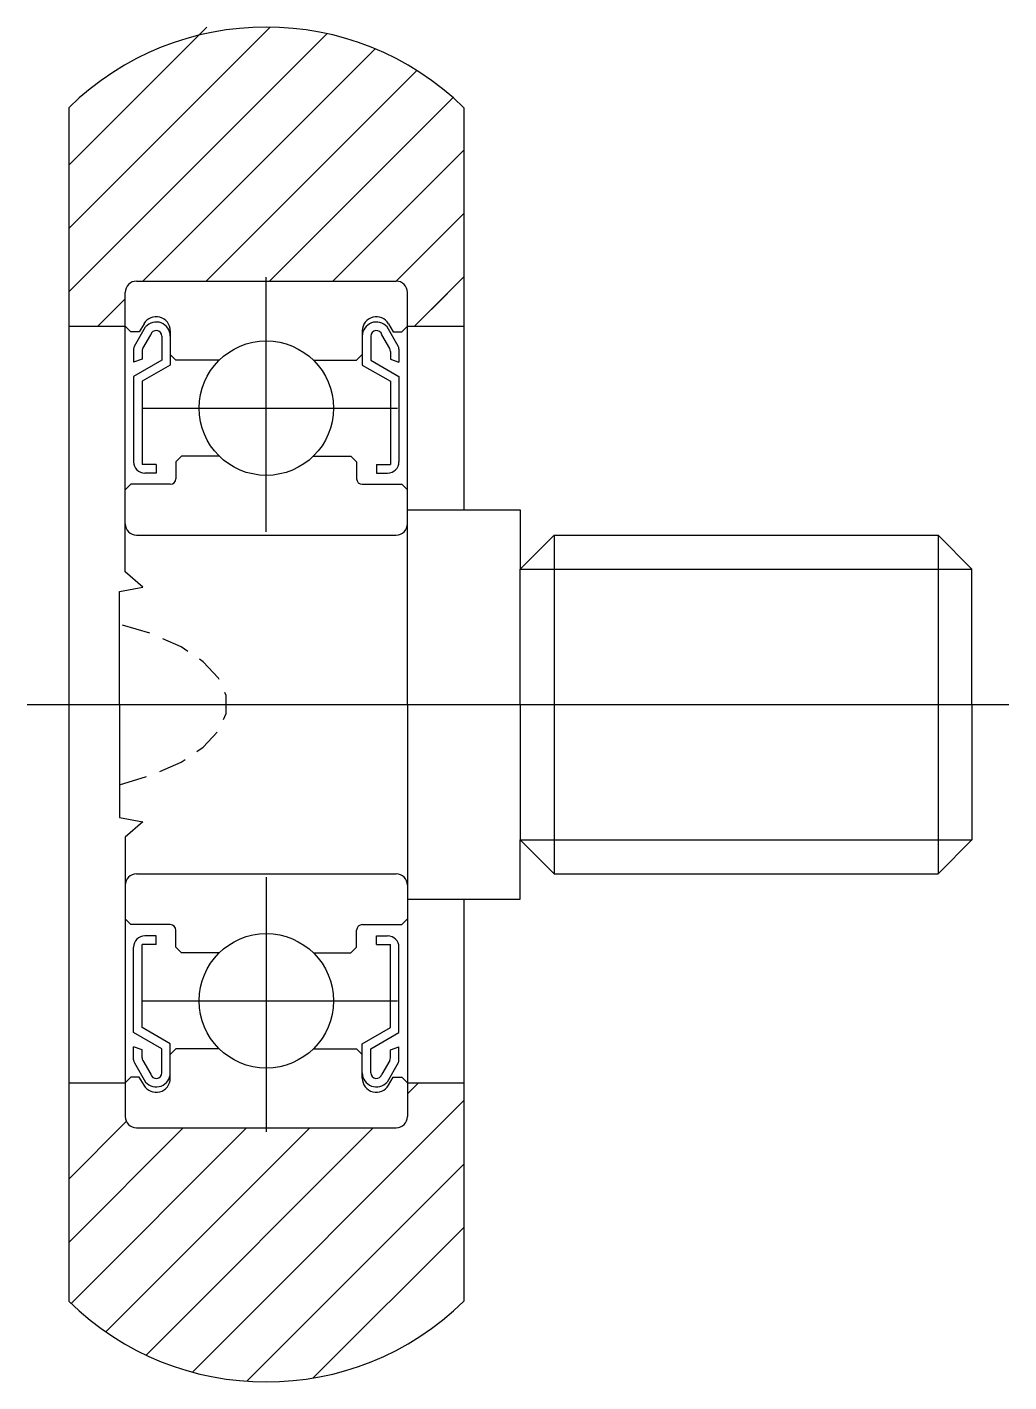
# Model space of a CAD drawing. Extents: x 2.6 to 49.9, y 2.5 to 39.
# Drawn here: x 32.47 to 49.86, y 15.02 to 39.02 of the extents above; entities outside this region: 2.
import ezdxf

# ---------------------------------------------------------------- set-up
doc = ezdxf.new("R2010")
doc.units = 0
doc.linetypes.add('CENTER', pattern=[50.8, 31.75, -6.35, 6.35, -6.35])
doc.linetypes.add('DASHED', pattern=[0.75, 0.5, -0.25])
doc.layers.get('0').update_dxf_attribs({"linetype": 'CONTINUOUS'})
doc.layers.add('CENTER', color=1, linetype='CENTER')

msp = doc.modelspace()

# ---------------------------------------------------------------- linework, layer by layer
at = {"color": 3, "linetype": 'CONTINUOUS'}
for p, q in [((33.209, 36.577), (35.654, 39.021)), ((33.209, 35.454), (36.776, 39.021)), ((33.209, 34.332), (37.783, 38.905)), ((34.522, 34.522), (38.636, 38.636)), ((35.644, 34.522), (39.375, 38.252)), ((36.767, 34.522), (40.017, 37.772)), ((37.889, 34.522), (40.209, 36.842)), ((39.012, 34.522), (40.209, 35.719)), ((39.334, 33.722), (40.209, 34.597)), ((39.634, 34.022), (40.209, 34.597)), ((33.722, 33.722), (34.209, 34.209)), ((41.209, 29.422), (49.209, 29.422)), ((41.209, 24.622), (49.209, 24.622)), ((39.209, 20.126), (39.405, 20.322)), ((35.401, 15.196), (40.209, 20.004)), ((33.209, 18.616), (34.229, 19.636)), ((33.209, 17.494), (35.237, 19.522)), ((33.25, 16.412), (36.36, 19.522)), ((33.868, 15.908), (37.482, 19.522)), ((34.581, 15.498), (38.605, 19.522)), ((36.362, 15.034), (40.209, 18.881)), ((37.542, 15.092), (40.209, 17.759))]:
    msp.add_line(p, q, dxfattribs=at)
at = {"color": 7, "linetype": 'CONTINUOUS'}
for p, q in [((33.209, 37.593), (33.209, 16.451)), ((40.209, 37.593), (40.209, 30.472)), ((34.209, 29.37), (34.209, 34.322)), ((34.409, 34.522), (39.009, 34.522)), ((39.209, 27.022), (39.209, 34.322)), ((33.209, 33.722), (34.209, 33.722)), ((34.309, 33.622), (34.209, 33.722)), ((34.459, 33.622), (34.309, 33.622)), ((34.373, 33.368), (34.57, 33.71)), ((34.543, 33.766), (34.459, 33.622)), ((35.009, 33.641), (35.009, 33.222)), ((38.409, 33.641), (38.409, 33.222)), ((39.046, 33.368), (38.849, 33.71)), ((38.876, 33.766), (38.959, 33.622)), ((38.959, 33.622), (39.109, 33.622)), ((39.109, 33.622), (39.209, 33.722)), ((39.209, 33.722), (40.209, 33.722)), ((34.523, 33.328), (34.662, 33.569)), ((34.859, 33.547), (34.859, 33.122)), ((35.009, 33.547), (35.009, 33.035)), ((38.409, 33.547), (38.409, 33.035)), ((38.559, 33.547), (38.559, 33.122)), ((38.896, 33.328), (38.757, 33.569)), ((34.359, 33.318), (34.359, 33.085)), ((34.509, 33.14), (34.359, 33.085)), ((34.859, 33.122), (34.359, 32.833)), ((34.509, 33.278), (34.509, 33.14)), ((35.109, 33.122), (35.009, 33.222)), ((35.876, 33.122), (35.109, 33.122)), ((37.543, 33.122), (38.309, 33.122)), ((38.309, 33.122), (38.409, 33.222)), ((38.559, 33.122), (39.059, 32.833)), ((38.909, 33.278), (38.909, 33.14)), ((38.909, 33.14), (39.059, 33.085)), ((39.059, 33.318), (39.059, 33.085)), ((35.009, 33.035), (34.509, 32.747)), ((38.409, 33.035), (38.909, 32.747)), ((34.359, 32.833), (34.359, 31.322)), ((34.509, 32.747), (34.509, 31.272)), ((38.909, 32.747), (38.909, 31.272)), ((39.059, 32.833), (39.059, 31.322)), ((33.209, 32.307), (33.209, 32.307)), ((34.759, 31.272), (34.509, 31.272)), ((34.759, 31.272), (34.759, 31.122)), ((35.209, 31.422), (35.109, 31.322)), ((35.109, 31.322), (35.109, 31.022)), ((35.876, 31.422), (35.209, 31.422)), ((37.543, 31.422), (38.209, 31.422)), ((38.209, 31.422), (38.309, 31.322)), ((38.309, 31.322), (38.309, 31.022)), ((38.659, 31.272), (38.659, 31.122)), ((38.659, 31.272), (38.909, 31.272)), ((34.759, 31.122), (34.559, 31.122)), ((38.659, 31.122), (38.859, 31.122)), ((34.309, 30.922), (34.209, 30.822)), ((35.009, 30.922), (34.309, 30.922)), ((38.409, 30.922), (39.109, 30.922)), ((39.109, 30.922), (39.209, 30.822)), ((39.209, 30.472), (41.209, 30.472)), ((41.209, 30.472), (41.209, 29.422)), ((34.409, 30.022), (39.009, 30.022)), ((34.409, 30.022), (39.009, 30.022)), ((41.809, 30.022), (41.209, 29.422)), ((41.809, 30.022), (41.809, 24.022)), ((41.809, 30.022), (48.609, 30.022)), ((48.609, 30.022), (48.609, 24.022)), ((48.609, 30.022), (49.209, 29.422)), ((34.522, 29.102), (34.209, 29.37)), ((41.209, 27.022), (41.209, 29.422)), ((49.209, 27.022), (49.209, 29.422)), ((34.109, 29.022), (34.522, 29.102)), ((34.109, 27.022), (34.109, 29.022)), ((33.209, 27.022), (33.21, 27.022)), ((34.109, 27.022), (34.109, 25.022)), ((39.209, 27.022), (39.209, 19.722)), ((41.209, 27.022), (41.209, 24.622)), ((49.209, 27.022), (49.209, 24.622)), ((34.109, 25.022), (34.522, 24.941)), ((34.522, 24.941), (34.209, 24.673)), ((34.209, 24.673), (34.209, 19.722)), ((41.809, 24.022), (41.209, 24.622)), ((41.209, 23.572), (41.209, 24.622)), ((48.609, 24.022), (49.209, 24.622)), ((34.409, 24.022), (39.009, 24.022)), ((34.409, 24.022), (39.009, 24.022)), ((41.809, 24.022), (48.609, 24.022)), ((41.809, 24.022), (48.609, 24.022)), ((39.209, 23.572), (41.209, 23.572)), ((40.209, 23.572), (40.209, 16.451)), ((34.309, 23.122), (34.209, 23.222)), ((35.009, 23.122), (34.309, 23.122)), ((38.409, 23.122), (39.109, 23.122)), ((39.109, 23.122), (39.209, 23.222)), ((34.759, 22.922), (34.559, 22.922)), ((34.759, 22.772), (34.759, 22.922)), ((35.109, 22.722), (35.109, 23.022)), ((38.309, 22.722), (38.309, 23.022)), ((38.659, 22.772), (38.659, 22.922)), ((38.659, 22.922), (38.859, 22.922)), ((34.359, 21.21), (34.359, 22.722)), ((34.509, 21.297), (34.509, 22.772)), ((34.759, 22.772), (34.509, 22.772)), ((35.209, 22.622), (35.109, 22.722)), ((35.876, 22.622), (35.209, 22.622)), ((37.543, 22.622), (38.209, 22.622)), ((38.209, 22.622), (38.309, 22.722)), ((38.659, 22.772), (38.909, 22.772)), ((38.909, 21.297), (38.909, 22.772)), ((39.059, 21.21), (39.059, 22.722)), ((34.859, 20.922), (34.359, 21.21)), ((35.009, 21.008), (34.509, 21.297)), ((38.409, 21.008), (38.909, 21.297)), ((38.559, 20.922), (39.059, 21.21)), ((34.509, 20.904), (34.359, 20.958)), ((34.359, 20.725), (34.359, 20.958)), ((34.509, 20.765), (34.509, 20.904)), ((34.859, 20.497), (34.859, 20.922)), ((35.009, 20.497), (35.009, 21.008)), ((35.109, 20.922), (35.009, 20.822)), ((35.876, 20.922), (35.109, 20.922)), ((37.543, 20.922), (38.309, 20.922)), ((38.309, 20.922), (38.409, 20.822)), ((38.409, 20.497), (38.409, 21.008)), ((38.559, 20.497), (38.559, 20.922)), ((38.909, 20.904), (39.059, 20.958)), ((38.909, 20.765), (38.909, 20.904)), ((39.059, 20.725), (39.059, 20.958)), ((34.373, 20.675), (34.57, 20.333)), ((34.523, 20.715), (34.662, 20.475)), ((35.009, 20.402), (35.009, 20.822)), ((38.409, 20.402), (38.409, 20.822)), ((38.896, 20.715), (38.757, 20.475)), ((39.046, 20.675), (38.849, 20.333)), ((34.309, 20.422), (34.209, 20.322)), ((34.459, 20.422), (34.309, 20.422)), ((34.543, 20.277), (34.459, 20.422)), ((38.876, 20.277), (38.959, 20.422)), ((38.959, 20.422), (39.109, 20.422)), ((39.109, 20.422), (39.209, 20.322)), ((33.209, 20.322), (34.209, 20.322)), ((39.209, 20.322), (40.209, 20.322)), ((34.409, 19.522), (39.009, 19.522))]:
    msp.add_line(p, q, dxfattribs=at)
at = {"color": 3, "linetype": 'DASHED', "flags": 128}
msp.add_lwpolyline([(34.109, 25.599), (34.699, 25.778), (35.2, 26.003), (35.592, 26.266), (35.862, 26.557), (36, 26.865), (36, 27.179), (35.862, 27.487), (35.592, 27.778), (35.2, 28.041), (34.699, 28.266), (34.109, 28.444)], dxfattribs=at)
at = {"color": 7, "linetype": 'CONTINUOUS'}
for centre in [(36.709, 32.272), (36.709, 21.772)]:
    msp.add_circle(centre, 1.191, dxfattribs=at)
for centre, radius, start, end in [((36.709, 34.022), 5, 45.573, 134.427), ((34.409, 34.322), 0.2, 90, 180), ((39.009, 34.322), 0.2, 0, 90), ((34.759, 33.641), 0.25, 359.9996, 150.0002), ((38.659, 33.641), 0.25, 29.9998, 180.0004), ((34.759, 33.547), 0.25, 0, 139.1944), ((34.759, 33.547), 0.1, 0, 167.1249), ((38.659, 33.547), 0.25, 40.8056, 180), ((38.659, 33.547), 0.1, 12.8751, 180), ((34.459, 33.318), 0.1, 150.0003, 180.0006), ((38.959, 33.318), 0.1, 359.9994, 29.9997), ((34.609, 33.278), 0.1, 150.0003, 180.0006), ((38.809, 33.278), 0.1, 359.9994, 29.9997), ((34.559, 31.322), 0.2, 180.0003, 270.0003), ((38.859, 31.322), 0.2, 269.9997, 359.9997), ((35.009, 31.022), 0.1, 270.0006, 0), ((38.409, 31.022), 0.1, 180, 269.9994), ((34.409, 30.222), 0.2, 180, 270), ((39.009, 30.222), 0.2, 270, 0), ((34.409, 23.822), 0.2, 90, 180), ((39.009, 23.822), 0.2, 0, 90), ((35.009, 23.022), 0.1, 0, 89.9994), ((38.409, 23.022), 0.1, 90.0006, 180), ((34.559, 22.722), 0.2, 89.9997, 179.9997), ((38.859, 22.722), 0.2, 0.0003, 90.0003), ((34.459, 20.725), 0.1, 179.9994, 209.9997), ((34.609, 20.765), 0.1, 179.9994, 209.9997), ((38.809, 20.765), 0.1, 330.0003, 0.0006), ((38.959, 20.725), 0.1, 330.0003, 0.0006), ((34.759, 20.402), 0.25, 209.9998, 0.0004), ((34.759, 20.497), 0.25, 220.8056, 0), ((34.759, 20.497), 0.1, 192.8751, 0), ((38.659, 20.497), 0.25, 180, 319.1944), ((38.659, 20.402), 0.25, 179.9996, 330.0002), ((38.659, 20.497), 0.1, 180, 347.1249), ((34.409, 19.722), 0.2, 180, 270), ((39.009, 19.722), 0.2, 270, 0), ((36.709, 20.022), 5, 225.573, 314.427)]:
    msp.add_arc(centre, radius, start, end, dxfattribs=at)
at = {"layer": 'CENTER', "color": 1, "linetype": 'CENTER'}
for p, q in [((36.709, 30.081), (36.709, 34.593)), ((34.519, 32.272), (39.031, 32.272)), ((32.472, 27.022), (49.865, 27.022)), ((36.709, 23.963), (36.709, 19.45)), ((34.519, 21.772), (39.031, 21.772))]:
    msp.add_line(p, q, dxfattribs=at)

# ---------------------------------------------------------------- texts
at = {"color": 7, "linetype": 'CONTINUOUS'}
for s, p in [('ERBB 24', (2.5, 6.25)), ('ERBB24', (2.5, 2.5))]:
    msp.add_text(s, height=1, dxfattribs=at).set_placement(p)

doc.saveas('drawing.dxf')
